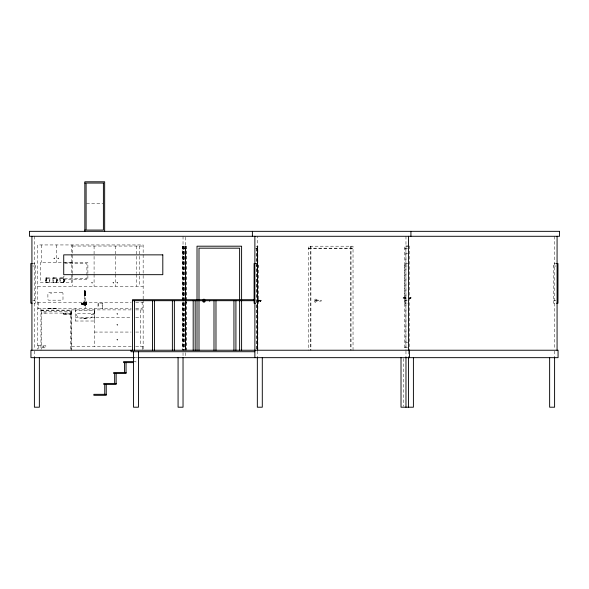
<?xml version="1.0" encoding="UTF-8"?>
<svg xmlns="http://www.w3.org/2000/svg" width="589" height="589" viewBox="0 0 589 589"><rect width="100%" height="100%" fill="white"/><g stroke="black" fill="none" stroke-linecap="round" stroke-linejoin="round"><path stroke-width="0.44" stroke-dasharray="2.94 2.21" d="M40.98 310.513L71.181 310.513L71.181 313.076L41.009 313.076M82.519 304.314C82.305 300.824 83.049 305.61 81.959 304.403C81.635 302.518 82.835 302.974 82.482 302.989M81.945 304.204C83.005 303.342 82.188 303.622 82.526 304.682M85.074 294.529L84.345 294.5L84.293 295.494L85.567 295.494L85.567 294.478L84.411 294.375L85.567 294.478M84.345 294.5C85.508 293.462 84.772 294.375 85.11 294.426M85.162 294.036L85.007 294.176M84.831 292.696C85.103 293.153 86.311 292.542 84.352 292.843C83.918 295.339 86.789 293.108 84.926 292.615C83.94 292.821 86.612 292.571 85.412 291.15M85.486 294.434C82.747 294.08 85.935 295.089 85.074 294.066M183.032 248.676L183.032 246.195M81.952 304.646L81.959 303.468L81.945 304.336M82.519 303.269L82.497 304.049L81.945 304.049L81.952 303.497L81.923 304.064L81.952 302.827M84.934 295.56L85.567 295.494L84.787 295.435M81.981 304.682L81.952 302.834M83.078 303.946L83.071 304.498L83.189 303.946M83.064 303.549L83.078 303.21M83.174 303.21L83.174 303.35M81.959 304.204L81.952 303.556M82.467 303.998L82.504 303.674M85.427 290.679C81.753 290.627 87.327 294.677 84.441 292.888M82.512 303.041C81.429 306.729 88.446 304.815 85.928 300.707L84.058 300.707L84.065 302.82L82.526 302.82M82.504 303.526L81.93 303.681M85.405 302.923C83.726 302.164 83.667 305.382 85.427 304.557A0.928 0.913 -73.2 0 0 85.898 303.777L85.876 303.976A0.92 0.92 82.5 0 1 85.56 304.469L85.14 304.66M40.98 310.94L41.421 310.108M85.479 300.707C84.404 298.373 87.15 289.965 84.404 290.959C84.22 294.596 85.957 290.377 85.464 291.143M42.298 310.108L42.283 310.513M49.682 282.698L50.043 277.986L49.321 282.418M56.78 282.698L57.229 278.118L55.756 277.986M63.818 282.698L64.253 278.037L59.791 277.986L60.152 282.698M56.411 282.418L56.89 277.986M63.45 282.418L63.818 277.993M86.193 304.609L86.193 302.893M85.876 303.976C82.276 301.421 86.664 305.058 84.993 308.57M260.485 301.141L260.323 300.434M260.927 300.692C260.721 300.596 259.447 300.309 256.09 300.714M261.045 300.95L260.883 300.25L260.132 300.25M85.324 290.981L85.25 291.062C83.778 289.398 84.853 297.025 84.514 300.707M94.144 313.429L94.63 310.646L75.348 310.646C75.547 313.665 76.85 317.478 80.163 318.207L90.426 318.06L92.635 316.433L94.144 313.429L75.834 313.429M83.579 304.182C83.697 305.617 83.771 301.855 83.572 303.313C83.336 301.782 86.568 302.665 85.42 302.341M85.825 304.123L85.714 303.703M46.03 282.698L45.596 278.037L50.043 277.986M53.135 282.698L52.774 277.986L53.503 282.418M84.094 303.49L84.102 302.849L84.198 303.247M86.399 304.182L86.185 304.609M85.486 294.5L84.558 294.434M84.337 293.889L85.515 293.889M260.279 300.434L261.273 300.434L260.662 301.207M260.574 301.141L260.861 300.692L260.353 300.176M84.485 292.777L84.934 292.696M46.605 278.766C47.525 279.576 45.007 278.303 45.846 281.262C47.672 282.875 46.354 280.342 46.921 281.873M63.568 281.262C64.547 284.008 66.108 277.228 63.664 279.223C65.563 280.128 63.737 281.005 63.605 281.873M63.826 279.37L63.892 278.766M84.75 292.814L85.508 292.873L84.433 292.777M85.096 292.785C85.847 292.733 83.439 292.873 85.221 292.895M84.058 303.843L84.669 304.631L85.538 304.506L84.882 304.675M85.42 293.992L84.448 293.992M85.295 294.434L84.433 294.441M85.42 305.161C86.841 305.028 83.13 305.028 84.558 305.161M84.558 302.341L84.131 302.547L85.707 302.459L86.399 303.313M315.38 300.176C313.598 302.599 320.46 300.515 321.115 301.207L321.115 300.176C318.863 300.869 315.535 298.792 315.38 301.207M260.706 301.141L259.97 300.95M84.654 292.785L85.434 292.814M85.376 292.431L84.485 292.431M84.801 302.842L85.906 303.762M46.781 279.37L46.31 280.143L46.634 281.27M56.691 278.752C56.868 279.775 57.553 280.828 56.301 281.792C59.106 282.816 57.413 277.088 56.625 279.385M56.426 281.888L56.515 281.262M85.052 292.785L84.352 292.873L85.515 292.843L84.757 292.91M85.538 295.509L84.742 295.545M405.873 297.578L402.994 297.975L405.873 298.365M403.391 298.365L403.789 297.975L403.391 297.578M410.827 297.578C409.797 299.948 413.08 296.311 409.274 297.578M84.58 293.955L85.272 293.955L84.86 294.176M81.974 303.747L82.504 303.747M84.809 292.88L85.302 292.821M84.448 294.493L85.412 294.426L84.485 294.426M54.725 277.986L53.584 277.986L56.728 277.993M46.089 277.993L46.391 282.418M52.789 277.993L53.709 277.993M45.773 277.993L46.87 277.993M53.636 277.986L52.944 277.993M86.561 203.588L102.942 203.588M72.661 246.047L143.156 246.047M408.759 245.952L404.628 245.952L404.628 349.078M182.811 246.195L182.811 350.234L182.737 246.195L186.301 246.195L186.301 300.589M256.001 246.195L257.864 246.195L257.864 350.234M405.968 246.195L408.449 246.195M183.731 248.175L186.301 248.175M255.339 248.175L257.864 248.175M308.437 248.175L353.032 248.175M404.628 248.433L408.346 248.433M182.737 248.676L184.32 248.676M308.437 248.676L353.032 248.676M405.873 253.38L407.728 253.38M71.512 262.363L40.295 262.363L40.295 282.676L71.512 282.676L71.512 244.943M64.518 262.76L87.894 262.76L87.894 279.606L63.619 279.606L63.619 276.057M31.924 263.555L35.266 263.555L35.266 303.188L31.924 303.188M254.868 263.555L258.571 263.555L258.571 303.188L254.868 303.188M408.449 263.555L404.753 263.555L404.753 303.188L408.449 303.188M557.076 263.555L553.513 263.555L553.513 303.188L557.076 303.188M64.613 263.747L86.907 263.747L86.907 278.612L64.613 278.612L64.613 275.991M32.793 266.029L35.266 266.029M256.09 266.029L258.571 266.029M404.753 266.029L407.227 266.029M553.513 266.029L555.987 266.029M48.835 277.986L49.851 277.986M56.33 277.993L55.727 277.986M61.418 277.993L60.085 277.986M62.537 277.993L63.892 277.993M45.574 278.118L50.139 278.118M52.679 278.118L57.229 278.118M59.695 278.118L64.275 278.118M46.03 282.418L49.682 282.418M53.135 282.418L56.78 282.418M60.152 282.418L63.818 282.418M37.696 286.306L143.156 286.306M405.873 296.731L405.873 299.212M403.391 297.975L405.873 297.975M409.171 297.975L410.827 297.975M409.274 298.365L410.827 298.365M257.319 299.079L258.137 299.079L258.137 302.304L257.319 302.304M257.319 300.176L260.875 300.176M32.793 300.714L35.266 300.714M315.387 300.692L321.115 300.692M404.753 300.714L407.227 300.714M553.513 300.714L555.987 300.714M257.319 301.207L260.669 301.141M405.873 301.686L405.873 304.167M184.32 302.304L183.451 302.304L183.451 301.833M185.712 302.304L186.573 302.304L186.573 301.833M37.696 302.429L131.178 302.429M135.75 302.429L143.156 302.429M37.696 308.629L131.178 308.629M135.728 308.629L142.163 308.629L142.163 302.429M131.148 309.888L71.667 309.888L71.667 350.234M135.742 309.888L143.156 309.888M40.95 310.108L71.667 310.108M41.34 310.307L43.225 310.513M43.564 312.973L45.92 312.973M63.295 313.716L71.063 313.716M63.295 314.04L71.063 314.04M75.348 317.486L131.148 317.456M135.742 317.456L140.329 317.456M83.837 318.347L86.141 318.347M75.304 321.012L94.63 321.012L94.63 308.57M94.424 332.063L131.148 332.063M135.742 332.063L140.329 332.063M405.873 342.562L407.728 342.562M37.696 345.743L40.95 345.743M71.667 346.582L131.259 346.582M135.742 346.582L143.156 346.582M404.628 347.517L407.522 347.517M134.402 357.663L138.076 357.663M133.489 361.631L135.963 361.631L135.963 362.618M59.791 277.986L60.52 282.418M85.066 294.426L85.412 294.434M84.934 294.493L84.566 294.522M70.849 310.513L71.181 310.94M84.617 304.601L84.985 304.675M260.198 301.141L260.706 301.207M84.521 304.55A0.928 0.928 0 0 0 85.913 303.747L85.913 303.703A0.928 0.928 0 0 0 84.521 302.945L84.441 302.996A0.928 0.928 0 0 0 84.521 304.55L84.698 304.631M84.735 291.135L84.47 290.752M260.102 300.95L260.102 300.434L260.264 301.141M86.185 302.893L86.465 303.747L85.707 305.036L84.264 305.036L83.513 303.747M84.433 290.679L84.499 290.856M84.514 298.233L84.514 299.448M554.595 236.285L554.595 349.314M554.595 351.059L554.595 357.663M409.583 245.952L409.583 349.991M408.449 351.059L408.449 357.663M405.968 236.285L405.968 350.234M405.968 351.059L405.968 357.663M405.873 248.433L405.873 347.517M403.686 358.583L403.686 406.292M353.032 350.234L353.032 246.195L308.437 246.195L308.437 350.234M351.044 246.195L351.044 350.234M350.551 246.195L350.551 350.234M310.918 246.195L310.918 350.234M310.425 246.195L310.425 350.234M257.953 299.079L257.908 302.304M257.68 246.195L257.68 350.234M257.636 246.195L257.636 350.234M257.459 246.195L257.459 350.234L257.341 236.285M257.341 351.059L257.341 357.663M257.179 248.175L257.179 349.314M257.143 248.175L257.143 349.314M256.959 248.175L256.959 349.314M256.826 248.175L256.9 349.314M186.301 301.472L186.301 350.234M186.006 246.195L186.006 300.589M185.999 301.472L186.006 350.234M185.778 246.195L185.778 350.234M185.712 246.195L185.712 300.589M185.712 301.472L185.712 350.234M185.506 237.205L185.506 350.234M185.506 352.715L185.506 357.663M184.32 246.195L184.32 350.234M184.018 246.195L184.018 350.234M183.797 246.195L183.797 350.234M183.731 246.195L183.731 350.234M183.326 246.195L183.326 350.234M183.032 236.285L183.032 350.234M183.032 352.715L183.032 357.663M143.156 298.962L143.156 244.943L37.696 244.943L37.696 349.336M143.156 299.742L143.156 350.234M142.258 346.582L142.258 350.234M140.329 309.888L140.329 346.582M139.615 246.047L139.615 275.328M139.615 276.241L139.615 286.306M136.626 246.047L136.626 273.495M136.626 274.415L136.626 286.306M115.503 246.047L115.503 273.495M115.503 274.415L115.503 286.306M102.405 308.629L102.405 303.121L98.002 303.121L98.002 308.629M102.177 303.121L102.177 308.629M98.223 303.121L98.223 308.629M94.424 309.888L94.424 346.582M94.085 246.047L94.085 273.495M94.085 274.415L94.085 286.306M86.428 318.207L83.55 318.207M75.348 308.57L75.348 321.012M72.661 244.943L72.661 273.495M72.661 274.415L72.661 286.306M71.181 310.513L71.181 349.594M71.085 313.076L71.07 314.357L63.097 314.357L63.148 313.076M70.982 313.076L70.945 314.357M70.82 313.716L70.798 314.357L70.739 313.716M70.547 349.189L70.547 311.331L41.605 311.331L41.605 349.189M63.295 313.076L63.295 314.357M56.647 244.943L56.647 262.363M41.451 244.943L41.451 262.363M40.95 308.629L40.95 350.234M38.815 345.743L38.815 349.336M38.712 302.429L38.712 308.629M34.405 236.285L34.405 349.314M34.405 351.059L34.405 357.663M83.064 303.46L83.078 304.034L83.078 303.46M83.174 303.46L83.189 304.034L83.189 303.46M83.071 304.307L83.071 304.675L83.071 304.307M83.071 302.864L83.071 302.864M83.182 304.307L83.182 304.675L83.182 304.307M53.879 258.335C54.637 260.169 55.248 256.885 53.879 258.335M57.847 258.335C58.598 260.169 59.209 256.885 57.847 258.335M91.641 282.617C92.392 284.458 93.003 281.174 91.641 282.617M91.641 314.312C92.392 316.153 93.003 312.869 91.641 314.312M112.941 282.617C113.692 284.458 114.303 281.174 112.941 282.617M116.902 282.617C117.66 284.458 118.264 281.174 116.902 282.617M116.902 313.834C117.66 315.667 118.264 312.384 116.902 313.834M116.902 324.73C117.66 326.571 118.264 323.287 116.902 324.73M116.902 339.595C117.66 341.436 118.264 338.145 116.902 339.595M50.845 293.381L51.236 293.447L50.845 293.381M314.224 300.28C315.807 307.112 318.325 295.435 314.224 300.28M43.726 346.847L42.982 347.23L42.732 346.59L43.726 346.847M85.11 291.15L84.742 291.18L85.14 291.18M56.919 308.297L46.987 308.297L56.919 308.297M62.051 292.63L48.835 292.63A0.942 0.942 0 0 0 47.893 293.572L47.893 299.234A0.942 0.942 0 0 0 48.835 300.176L62.051 300.176A0.942 0.942 0 0 0 62.994 299.234L62.994 293.572A0.942 0.942 0 0 0 62.051 292.63M85.928 302.01L84.058 302.01L85.92 302.061M45.854 345.876L42.386 345.876L42.386 347.804L45.854 347.804L45.854 345.876M185.285 298.748L185.285 248.175L185.218 298.748M185.285 349.314L185.285 299.668L185.218 349.314M84.124 304.925A1.458 1.458 0 0 0 86.436 303.909A1.458 1.458 0 0 0 84.404 302.407A1.458 1.458 0 0 0 84.124 304.925"/><path stroke-width="0.88" d="M205.149 300.692C205.406 302.694 202.498 302.694 202.756 300.692M204.331 300.692L203.949 301.207L203.566 300.692M202.8 300.28L203.949 299.079L205.105 300.28M84.845 183.061L85.339 183.061M84.845 230.063L85.339 230.063M32.13 263.555L30.812 263.555L30.812 303.188L32.13 303.188M255.427 263.555L254.109 263.555L254.109 303.188L255.427 303.188M556.649 263.555L557.967 263.555L557.967 303.188L556.649 303.188M254.868 299.705L132.496 299.705L132.496 350.234M132.496 300.692L254.868 300.692M254.868 351.721L131.008 351.721L131.008 350.234M134.402 357.663L30.937 357.663L30.937 350.234L558.063 350.234L558.063 357.663L138.076 357.663M133.489 361.631L123.58 361.631L123.58 362.618L133.489 362.618M126.053 372.528L113.67 372.528L113.67 373.522L126.053 373.522L126.053 362.618M116.151 383.432L103.76 383.432L103.76 384.418L116.151 384.418L116.151 373.522M106.241 394.328L93.857 394.328L93.857 395.315L106.241 395.315L106.241 384.418M557.076 236.285L557.076 350.234M554.595 357.663L554.595 407.205L549.64 407.205L549.64 357.663M413.404 357.663L413.404 407.205L401.013 407.205L401.013 357.663M410.923 231.337L410.923 236.285M409.436 350.234L409.436 357.663M408.449 236.285L408.449 350.234M408.449 357.663L408.449 407.205M405.968 357.663L405.968 407.205M262.296 357.663L262.296 407.205L257.341 407.205L257.341 357.663M254.868 236.285L254.868 357.663M252.386 231.337L252.386 236.285M241.6 350.234L241.6 246.195L197.013 246.195L197.013 350.234M239.62 350.234L239.62 248.175L199.001 248.175L199.001 350.234M235.917 300.692L235.917 350.234M233.936 300.692L233.936 350.234M215.979 300.692L215.979 350.234M213.991 300.692L213.991 350.234M209.691 300.692L209.691 301.207M195.165 300.692L195.165 350.234M193.185 300.692L193.185 350.234M183.032 357.663L183.032 407.205L178.077 407.205L178.077 357.663M174.359 300.692L174.359 350.234M172.378 300.692L172.378 350.234M154.421 300.692L154.421 350.234M152.441 300.692L152.441 350.234M138.444 351.721L138.444 407.205L133.489 407.205L133.489 351.721M134.476 300.692L134.476 350.234M124.573 362.618L124.573 372.528M114.664 373.522L114.664 383.432M104.754 384.418L104.754 394.328M104.658 231.337L104.658 181.795L84.845 181.795L84.845 231.337M39.36 357.663L39.36 407.205L34.405 407.205L34.405 357.663M31.924 236.285L31.924 350.234M103.399 183.054L86.104 183.054L86.104 230.078L103.399 230.078L103.399 183.054M559.55 231.337L29.45 231.337L29.45 236.285L559.55 236.285L559.55 231.337M162.807 254.86L63.722 254.86L63.722 274.673L162.807 274.673L162.807 254.86"/></g></svg>
